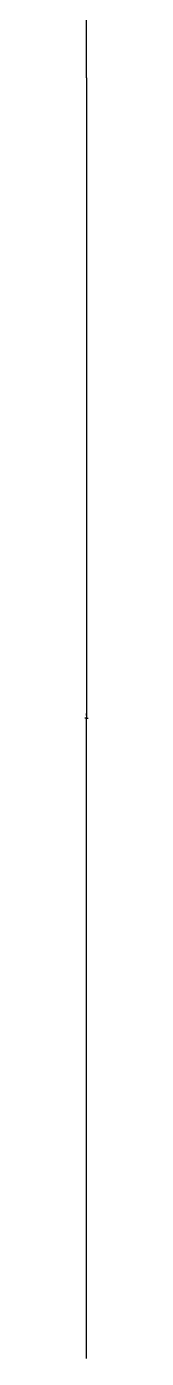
# Model space of a CAD drawing. Header units: metres. Extents: x 0 to 25594, y 0 to 38169.
# Drawn here: x 21809.5 to 21810.5, y 30530 to 30946 of the extents above; entities that cross this region are included whole.
import ezdxf

# ---------------------------------------------------------------- set-up
doc = ezdxf.new("R2010")
doc.units = ezdxf.units.M
doc.layers.add('DIM', color=126, linetype='Continuous')
doc.dimstyles.get("Standard").update_dxf_attribs({"dimtxt": 2.5, "dimasz": 2.5, "dimexe": 1.25, "dimexo": 0.625, "dimtad": 1, "dimcen": 2.5, "dimazin": 3, "dimtfac": 1, "dimtmove": 0, "dimatfit": 3})

# ---------------------------------------------------------------- blocks, each defined once
blk = doc.blocks.new('*D61')
for p, q in [((21810, 31080), (21810, 31005)), ((21809.75, 31005), (21809.5, 31005)), ((21810, 30930), (21810, 31005)), ((21810, 31005), (21810, 31005)), ((21810.25, 31005), (21810.5, 31005))]:
    blk.add_line(p, q)
at = {"layer": 'Defpoints'}
for p in [(21810, 31080), (21810, 31005), (21810, 30930)]:
    blk.add_point(p, dxfattribs=at)
at = {"layer": 'DIM', "insert": (21810, 31006.125), "char_height": 1, "attachment_point": 5}
blk.add_mtext('0', dxfattribs=at)
blk = doc.blocks.new('*D62')
for p, q in [((21810, 30930), (21810, 30730)), ((21809.75, 30730), (21809.5, 30730)), ((21810, 30530), (21810, 30730)), ((21810, 30730), (21810, 30730)), ((21810.25, 30730), (21810.5, 30730))]:
    blk.add_line(p, q)
at = {"layer": 'Defpoints'}
for p in [(21810, 30930), (21810, 30730), (21810, 30530)]:
    blk.add_point(p, dxfattribs=at)
at = {"layer": 'DIM', "insert": (21810, 30731.125), "char_height": 1, "attachment_point": 5}
blk.add_mtext('0', dxfattribs=at)

msp = doc.modelspace()

# ---------------------------------------------------------------- dimensions: what is measured, and where the dimension line sits
at = {"layer": 'DIM'}
for base, p1, p2, picture, middle in [((21810, 31005), (21810, 31080), (21810, 30930), '*D61', (21810, 31006.125)), ((21810, 30730), (21810, 30930), (21810, 30530), '*D62', (21810, 30731.125))]:
    dim = msp.add_linear_dim(base=base, p1=p1, p2=p2, dimstyle='Standard', dxfattribs=at)
    dim.commit()
    dim.dimension.update_dxf_attribs({"geometry": picture, "text_midpoint": middle})

doc.saveas('drawing.dxf')
